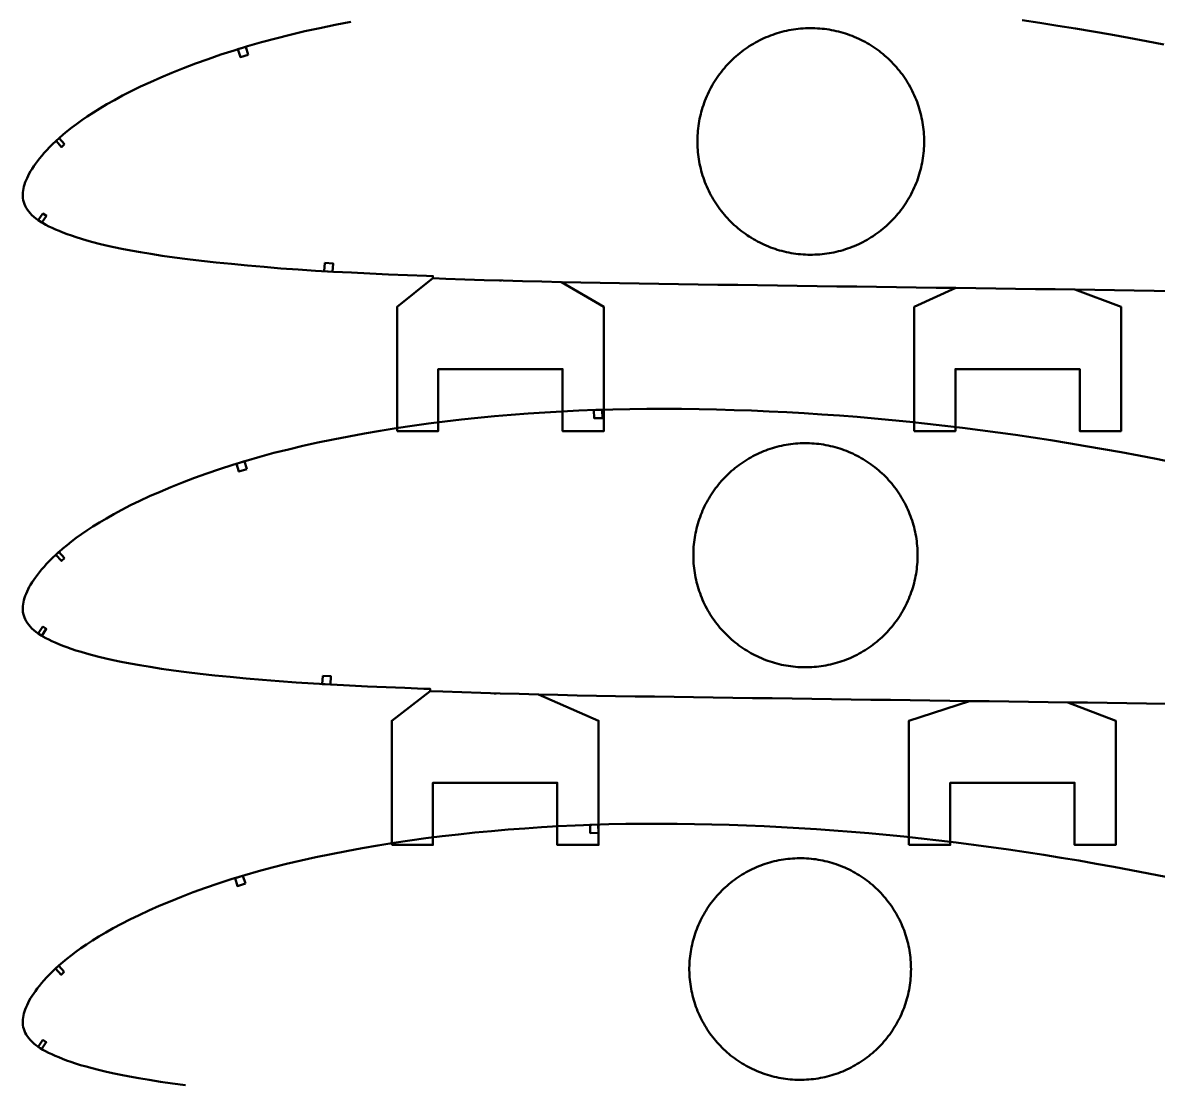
# Model space of a CAD drawing. Header units: metres. Extents: x -32 to 1074, y -15727 to -24.
# Drawn here: x -2 to 547, y -3956 to -3443 of the extents above; entities that cross this region are included whole.
import ezdxf

# ---------------------------------------------------------------- set-up
doc = ezdxf.new("R2010")
doc.units = ezdxf.units.M
doc.layers.add('Layer', color=7, linetype='Continuous', lineweight=50)

msp = doc.modelspace()

# ---------------------------------------------------------------- linework, layer by layer
at = {"layer": 'Layer', "color": 1}
for p, q in [((229.34, -3567.23), (229.34, -3567.73)), ((479.34, -3571.24), (479.34, -3571.74)), ((226.78, -3766.75), (226.78, -3767.25)), ((476.78, -3770.76), (476.78, -3771.26))]:
    msp.add_line(p, q, dxfattribs=at)
at = {"layer": 'Layer'}
for points in [[(550.06, -3453.14), (541.55, -3451.5), (533.01, -3449.91), (524.44, -3448.37), (515.86, -3446.88), (507.27, -3445.44), (498.68, -3444.06), (490.09, -3442.73), (481.5, -3441.46)], [(550.06, -3453.14), (541.55, -3451.5), (533.01, -3449.91), (524.44, -3448.37), (515.86, -3446.88), (507.27, -3445.44), (498.68, -3444.06), (490.09, -3442.73), (481.5, -3441.46)], [(157.04, -3442.18), (149.49, -3443.65), (142.06, -3445.18), (134.79, -3446.78), (127.67, -3448.46), (120.69, -3450.22), (113.85, -3452.07), (107.15, -3454), (100.6, -3456), (94.21, -3458.06), (87.99, -3460.19), (81.97, -3462.38), (76.15, -3464.6), (70.56, -3466.84), (65.23, -3469.08), (60.17, -3471.31), (55.4, -3473.52), (50.92, -3475.71), (46.72, -3477.87), (42.79, -3479.99), (39.13, -3482.07), (35.72, -3484.09), (32.56, -3486.05), (29.64, -3487.95), (26.93, -3489.79), (24.44, -3491.58), (22.12, -3493.32), (19.98, -3495.02), (17.99, -3496.67), (16.15, -3498.26), (14.44, -3499.81), (12.86, -3501.31), (11.39, -3502.77), (10.03, -3504.18), (8.78, -3505.57), (7.61, -3506.92), (6.53, -3508.23), (5.53, -3509.51), (4.61, -3510.76), (3.76, -3511.99), (2.96, -3513.19), (2.24, -3514.33), (1.6, -3515.45), (1.02, -3516.59), (0.49, -3517.7), (0.01, -3518.75), (-0.39, -3519.77), (-0.73, -3520.8), (-1, -3521.83), (-1.23, -3522.82), (-1.4, -3523.79), (-1.52, -3524.76), (-1.58, -3525.66), (-1.58, -3526.57), (-1.51, -3527.48), (-1.35, -3528.41), (-1.11, -3529.34), (-0.79, -3530.27), (-0.39, -3531.19), (0.09, -3532.1), (0.66, -3532.99), (1.32, -3533.87), (2.07, -3534.74), (2.9, -3535.6), (3.8, -3536.43), (4.79, -3537.25), (5.86, -3538.04), (7.02, -3538.82), (8.27, -3539.58), (9.62, -3540.32), (11.06, -3541.06), (12.61, -3541.8), (14.25, -3542.53), (16.01, -3543.28), (17.89, -3544.03), (19.88, -3544.78), (22.02, -3545.54), (24.32, -3546.3), (26.79, -3547.06), (29.46, -3547.83), (32.34, -3548.62), (35.45, -3549.43), (38.81, -3550.25), (42.45, -3551.08), (46.39, -3551.91), (50.68, -3552.74), (55.34, -3553.56), (60.42, -3554.39), (65.9, -3555.23), (71.8, -3556.07), (78.1, -3556.89), (84.81, -3557.69), (91.91, -3558.46), (99.37, -3559.22), (107.13, -3559.96), (115.12, -3560.67), (123.26, -3561.34), (131.54, -3561.94), (139.97, -3562.48), (148.58, -3562.97), (157.36, -3563.43), (166.26, -3563.85), (175.28, -3564.25), (184.41, -3564.61), (193.63, -3564.97), (196.73, -3565.09), (196.69, -3566.14), (202.86, -3566.37), (212.13, -3566.7), (221.39, -3567), (230.69, -3567.27), (240.02, -3567.52), (249.4, -3567.75), (258.8, -3567.98), (268.19, -3568.19), (277.56, -3568.38), (286.96, -3568.54), (296.4, -3568.68), (305.89, -3568.81), (315.39, -3568.95), (324.92, -3569.1), (334.46, -3569.24), (344.02, -3569.37), (353.6, -3569.5), (363.19, -3569.63), (372.79, -3569.76), (382.38, -3569.9), (391.98, -3570.04), (401.56, -3570.18), (411.15, -3570.31), (420.74, -3570.43), (430.34, -3570.56), (439.93, -3570.69), (449.53, -3570.83), (459.12, -3570.97), (468.71, -3571.1), (478.3, -3571.22), (487.89, -3571.34), (497.47, -3571.47), (507.04, -3571.6), (516.6, -3571.74), (526.16, -3571.88), (535.71, -3572.04), (545.26, -3572.2), (554.79, -3572.37)], [(157.04, -3442.18), (149.49, -3443.65), (142.06, -3445.18), (134.79, -3446.78), (127.67, -3448.46), (120.69, -3450.22), (113.85, -3452.07), (107.15, -3454), (100.6, -3456), (94.21, -3458.06), (87.99, -3460.19), (81.97, -3462.38), (76.15, -3464.6), (70.56, -3466.84), (65.23, -3469.08), (60.17, -3471.31), (55.4, -3473.52), (50.92, -3475.71), (46.72, -3477.87), (42.79, -3479.99), (39.13, -3482.07), (35.72, -3484.09), (32.56, -3486.05), (29.64, -3487.95), (26.93, -3489.79), (24.44, -3491.58), (22.12, -3493.32), (19.98, -3495.02), (17.99, -3496.67), (16.15, -3498.26), (14.44, -3499.81), (12.86, -3501.31), (11.39, -3502.77), (10.03, -3504.18), (8.78, -3505.57), (7.61, -3506.92), (6.53, -3508.23), (5.53, -3509.51), (4.61, -3510.76), (3.76, -3511.99), (2.96, -3513.19), (2.24, -3514.33), (1.6, -3515.45), (1.02, -3516.59), (0.49, -3517.7), (0.01, -3518.75), (-0.39, -3519.77), (-0.73, -3520.8), (-1, -3521.83), (-1.23, -3522.82), (-1.4, -3523.79), (-1.52, -3524.76), (-1.58, -3525.66), (-1.58, -3526.57), (-1.51, -3527.48), (-1.35, -3528.41), (-1.11, -3529.34), (-0.79, -3530.27), (-0.39, -3531.19), (0.09, -3532.1), (0.66, -3532.99), (1.32, -3533.87), (2.07, -3534.74), (2.9, -3535.6), (3.8, -3536.43), (4.79, -3537.25), (5.86, -3538.04), (7.02, -3538.82), (8.27, -3539.58), (9.62, -3540.32), (11.06, -3541.06), (12.61, -3541.8), (14.25, -3542.53), (16.01, -3543.28), (17.89, -3544.03), (19.88, -3544.78), (22.02, -3545.54), (24.32, -3546.3), (26.79, -3547.06), (29.46, -3547.83), (32.34, -3548.62), (35.45, -3549.43), (38.81, -3550.25), (42.45, -3551.08), (46.39, -3551.91), (50.68, -3552.74), (55.34, -3553.56), (60.42, -3554.39), (65.9, -3555.23), (71.8, -3556.07), (78.1, -3556.89), (84.81, -3557.69), (91.91, -3558.46), (99.37, -3559.22), (107.13, -3559.96), (115.12, -3560.67), (123.26, -3561.34), (131.54, -3561.94), (139.97, -3562.48), (148.58, -3562.97), (157.36, -3563.43), (166.26, -3563.85), (175.28, -3564.25), (184.41, -3564.61), (193.63, -3564.97), (196.73, -3565.09), (196.69, -3566.14), (202.86, -3566.37), (212.13, -3566.7), (221.39, -3567), (230.69, -3567.27), (240.02, -3567.52), (249.4, -3567.75), (258.8, -3567.98), (268.19, -3568.19), (277.56, -3568.38), (286.96, -3568.54), (296.4, -3568.68), (305.89, -3568.81), (315.39, -3568.95), (324.92, -3569.1), (334.46, -3569.24), (344.02, -3569.37), (353.6, -3569.5), (363.19, -3569.63), (372.79, -3569.76), (382.38, -3569.9), (391.98, -3570.04), (401.56, -3570.18), (411.15, -3570.31), (420.74, -3570.43), (430.34, -3570.56), (439.93, -3570.69), (449.53, -3570.83), (459.12, -3570.97), (468.71, -3571.1), (478.3, -3571.22), (487.89, -3571.34), (497.47, -3571.47), (507.04, -3571.6), (516.6, -3571.74), (526.16, -3571.88), (535.71, -3572.04), (545.26, -3572.2), (554.79, -3572.37)], [(107.44, -3458.09), (103.61, -3459.26), (102.45, -3455.43), (106.27, -3454.26), (107.44, -3458.09)], [(18.69, -3501.36), (17.2, -3502.7), (14.52, -3499.74), (16, -3498.4), (18.69, -3501.36)], [(8.18, -3534.78), (9.84, -3535.9), (7.62, -3539.22), (5.96, -3538.11), (8.18, -3534.78)], [(144.43, -3558.73), (148.42, -3558.95), (148.2, -3562.95), (144.2, -3562.72), (144.43, -3558.73)], [(554.77, -3655.15), (546.34, -3653.46), (537.88, -3651.83), (529.4, -3650.26), (520.89, -3648.73), (512.37, -3647.25), (503.84, -3645.82), (495.3, -3644.45), (486.77, -3643.13), (478.24, -3641.86), (469.72, -3640.66), (461.21, -3639.51), (452.69, -3638.43), (444.19, -3637.4), (435.68, -3636.43), (427.18, -3635.52), (418.69, -3634.68), (410.19, -3633.89), (401.7, -3633.17), (393.2, -3632.51), (384.7, -3631.91), (376.19, -3631.37), (367.69, -3630.89), (359.19, -3630.47), (350.71, -3630.12), (342.23, -3629.82), (333.77, -3629.59), (325.32, -3629.42), (316.9, -3629.31), (308.51, -3629.26), (300.17, -3629.28), (291.88, -3629.37), (283.65, -3629.53), (275.44, -3629.78), (267.23, -3630.11), (259.04, -3630.51), (250.87, -3630.99), (242.72, -3631.54), (234.59, -3632.16), (226.5, -3632.85), (218.44, -3633.62), (210.44, -3634.47), (202.48, -3635.39), (194.57, -3636.39), (186.73, -3637.46), (178.95, -3638.62), (171.24, -3639.86), (163.58, -3641.18), (155.98, -3642.58), (148.48, -3644.04), (141.11, -3645.56), (133.89, -3647.15), (126.81, -3648.82), (119.88, -3650.57), (113.09, -3652.4), (106.43, -3654.32), (99.92, -3656.3), (93.57, -3658.36), (87.4, -3660.47), (81.42, -3662.64), (75.64, -3664.85), (70.09, -3667.07), (64.79, -3669.3), (59.76, -3671.51), (55.03, -3673.71), (50.58, -3675.88), (46.4, -3678.03), (42.51, -3680.14), (38.87, -3682.2), (35.49, -3684.21), (32.35, -3686.15), (29.44, -3688.04), (26.76, -3689.87), (24.28, -3691.64), (21.98, -3693.38), (19.85, -3695.06), (17.88, -3696.7), (16.05, -3698.28), (14.35, -3699.82), (12.78, -3701.31), (11.32, -3702.75), (9.97, -3704.16), (8.72, -3705.54), (7.57, -3706.88), (6.49, -3708.18), (5.5, -3709.45), (4.59, -3710.69), (3.74, -3711.91), (2.95, -3713.1), (2.24, -3714.24), (1.6, -3715.35), (1.02, -3716.48), (0.49, -3717.59), (0.02, -3718.63), (-0.38, -3719.64), (-0.71, -3720.67), (-0.99, -3721.68), (-1.21, -3722.67), (-1.38, -3723.63), (-1.5, -3724.59), (-1.56, -3725.48), (-1.56, -3726.38), (-1.49, -3727.29), (-1.33, -3728.21), (-1.1, -3729.14), (-0.78, -3730.06), (-0.38, -3730.97), (0.09, -3731.87), (0.66, -3732.76), (1.32, -3733.64), (2.06, -3734.5), (2.88, -3735.35), (3.79, -3736.18), (4.76, -3736.99), (5.83, -3737.78), (6.98, -3738.55), (8.22, -3739.3), (9.56, -3740.04), (10.99, -3740.77), (12.53, -3741.51), (14.16, -3742.24), (15.91, -3742.98), (17.77, -3743.72), (19.75, -3744.47), (21.87, -3745.22), (24.15, -3745.98), (26.61, -3746.73), (29.26, -3747.5), (32.12, -3748.28), (35.21, -3749.08), (38.55, -3749.9), (42.16, -3750.73), (46.08, -3751.55), (50.34, -3752.37), (54.97, -3753.19), (60.01, -3754.01), (65.46, -3754.84), (71.31, -3755.68), (77.57, -3756.5), (84.23, -3757.29), (91.29, -3758.06), (98.7, -3758.81), (106.41, -3759.54), (114.34, -3760.25), (122.43, -3760.91), (130.65, -3761.51), (139.02, -3762.05), (147.58, -3762.53), (156.3, -3762.99), (165.14, -3763.41), (174.09, -3763.8), (183.16, -3764.17), (192.32, -3764.52), (195.39, -3764.64), (195.36, -3765.69), (201.48, -3765.92), (210.69, -3766.25), (219.9, -3766.55), (229.13, -3766.82), (238.4, -3767.06), (247.72, -3767.29), (257.05, -3767.51), (266.37, -3767.72), (275.69, -3767.91), (285.02, -3768.07), (294.4, -3768.21), (303.82, -3768.34), (313.26, -3768.48), (322.72, -3768.63), (332.2, -3768.77), (341.69, -3768.9), (351.21, -3769.02), (360.74, -3769.15), (370.27, -3769.29), (379.8, -3769.42), (389.33, -3769.57), (398.85, -3769.7), (408.37, -3769.83), (417.9, -3769.95), (427.43, -3770.08), (436.95, -3770.21), (446.49, -3770.35), (456.02, -3770.48), (465.54, -3770.61), (475.07, -3770.74), (484.59, -3770.86), (494.11, -3770.98), (503.61, -3771.11), (513.11, -3771.25), (522.6, -3771.39), (532.09, -3771.55), (541.57, -3771.71), (551.04, -3771.88)], [(554.77, -3655.15), (546.34, -3653.46), (537.88, -3651.83), (529.4, -3650.26), (520.89, -3648.73), (512.37, -3647.25), (503.84, -3645.82), (495.3, -3644.45), (486.77, -3643.13), (478.24, -3641.86), (469.72, -3640.66), (461.21, -3639.51), (452.69, -3638.43), (444.19, -3637.4), (435.68, -3636.43), (427.18, -3635.52), (418.69, -3634.68), (410.19, -3633.89), (401.7, -3633.17), (393.2, -3632.51), (384.7, -3631.91), (376.19, -3631.37), (367.69, -3630.89), (359.19, -3630.47), (350.71, -3630.12), (342.23, -3629.82), (333.77, -3629.59), (325.32, -3629.42), (316.9, -3629.31), (308.51, -3629.26), (300.17, -3629.28), (291.88, -3629.37), (283.65, -3629.53), (275.44, -3629.78), (267.23, -3630.11), (259.04, -3630.51), (250.87, -3630.99), (242.72, -3631.54), (234.59, -3632.16), (226.5, -3632.85), (218.44, -3633.62), (210.44, -3634.47), (202.48, -3635.39), (194.57, -3636.39), (186.73, -3637.46), (178.95, -3638.62), (171.24, -3639.86), (163.58, -3641.18), (155.98, -3642.58), (148.48, -3644.04), (141.11, -3645.56), (133.89, -3647.15), (126.81, -3648.82), (119.88, -3650.57), (113.09, -3652.4), (106.43, -3654.32), (99.92, -3656.3), (93.57, -3658.36), (87.4, -3660.47), (81.42, -3662.64), (75.64, -3664.85), (70.09, -3667.07), (64.79, -3669.3), (59.76, -3671.51), (55.03, -3673.71), (50.58, -3675.88), (46.4, -3678.03), (42.51, -3680.14), (38.87, -3682.2), (35.49, -3684.21), (32.35, -3686.15), (29.44, -3688.04), (26.76, -3689.87), (24.28, -3691.64), (21.98, -3693.38), (19.85, -3695.06), (17.88, -3696.7), (16.05, -3698.28), (14.35, -3699.82), (12.78, -3701.31), (11.32, -3702.75), (9.97, -3704.16), (8.72, -3705.54), (7.57, -3706.88), (6.49, -3708.18), (5.5, -3709.45), (4.59, -3710.69), (3.74, -3711.91), (2.95, -3713.1), (2.24, -3714.24), (1.6, -3715.35), (1.02, -3716.48), (0.49, -3717.59), (0.02, -3718.63), (-0.38, -3719.64), (-0.71, -3720.67), (-0.99, -3721.68), (-1.21, -3722.67), (-1.38, -3723.63), (-1.5, -3724.59), (-1.56, -3725.48), (-1.56, -3726.38), (-1.49, -3727.29), (-1.33, -3728.21), (-1.1, -3729.14), (-0.78, -3730.06), (-0.38, -3730.97), (0.09, -3731.87), (0.66, -3732.76), (1.32, -3733.64), (2.06, -3734.5), (2.88, -3735.35), (3.79, -3736.18), (4.76, -3736.99), (5.83, -3737.78), (6.98, -3738.55), (8.22, -3739.3), (9.56, -3740.04), (10.99, -3740.77), (12.53, -3741.51), (14.16, -3742.24), (15.91, -3742.98), (17.77, -3743.72), (19.75, -3744.47), (21.87, -3745.22), (24.15, -3745.98), (26.61, -3746.73), (29.26, -3747.5), (32.12, -3748.28), (35.21, -3749.08), (38.55, -3749.9), (42.16, -3750.73), (46.08, -3751.55), (50.34, -3752.37), (54.97, -3753.19), (60.01, -3754.01), (65.46, -3754.84), (71.31, -3755.68), (77.57, -3756.5), (84.23, -3757.29), (91.29, -3758.06), (98.7, -3758.81), (106.41, -3759.54), (114.34, -3760.25), (122.43, -3760.91), (130.65, -3761.51), (139.02, -3762.05), (147.58, -3762.53), (156.3, -3762.99), (165.14, -3763.41), (174.09, -3763.8), (183.16, -3764.17), (192.32, -3764.52), (195.39, -3764.64), (195.36, -3765.69), (201.48, -3765.92), (210.69, -3766.25), (219.9, -3766.55), (229.13, -3766.82), (238.4, -3767.06), (247.72, -3767.29), (257.05, -3767.51), (266.37, -3767.72), (275.69, -3767.91), (285.02, -3768.07), (294.4, -3768.21), (303.82, -3768.34), (313.26, -3768.48), (322.72, -3768.63), (332.2, -3768.77), (341.69, -3768.9), (351.21, -3769.02), (360.74, -3769.15), (370.27, -3769.29), (379.8, -3769.42), (389.33, -3769.57), (398.85, -3769.7), (408.37, -3769.83), (417.9, -3769.95), (427.43, -3770.08), (436.95, -3770.21), (446.49, -3770.35), (456.02, -3770.48), (465.54, -3770.61), (475.07, -3770.74), (484.59, -3770.86), (494.11, -3770.98), (503.61, -3771.11), (513.11, -3771.25), (522.6, -3771.39), (532.09, -3771.55), (541.57, -3771.71), (551.04, -3771.88)], [(278.65, -3633.69), (274.66, -3633.81), (274.53, -3629.81), (278.53, -3629.69), (278.65, -3633.69)], [(106.74, -3658.41), (102.91, -3659.57), (101.74, -3655.75), (105.57, -3654.58), (106.74, -3658.41)], [(18.59, -3701.37), (17.11, -3702.72), (14.42, -3699.75), (15.91, -3698.41), (18.59, -3701.37)], [(8.14, -3734.51), (9.8, -3735.63), (7.58, -3738.95), (5.92, -3737.84), (8.14, -3734.51)], [(143.44, -3758.29), (147.43, -3758.52), (147.21, -3762.51), (143.21, -3762.29), (143.44, -3758.29)], [(550.99, -3855.47), (542.62, -3853.79), (534.22, -3852.17), (525.79, -3850.61), (517.34, -3849.09), (508.88, -3847.62), (500.4, -3846.2), (491.93, -3844.84), (483.45, -3843.53), (474.98, -3842.27), (466.52, -3841.07), (458.06, -3839.93), (449.61, -3838.86), (441.16, -3837.83), (432.72, -3836.87), (424.27, -3835.97), (415.83, -3835.13), (407.4, -3834.35), (398.96, -3833.64), (390.52, -3832.98), (382.08, -3832.39), (373.63, -3831.85), (365.19, -3831.37), (356.75, -3830.96), (348.32, -3830.6), (339.9, -3830.31), (331.5, -3830.08), (323.11, -3829.91), (314.74, -3829.8), (306.41, -3829.76), (298.12, -3829.77), (289.9, -3829.86), (281.72, -3830.02), (273.56, -3830.27), (265.41, -3830.6), (257.28, -3831), (249.16, -3831.47), (241.06, -3832.01), (232.99, -3832.63), (224.96, -3833.32), (216.96, -3834.09), (209, -3834.93), (201.1, -3835.84), (193.25, -3836.83), (185.46, -3837.9), (177.73, -3839.05), (170.08, -3840.27), (162.47, -3841.59), (154.92, -3842.98), (147.47, -3844.43), (140.15, -3845.94), (132.98, -3847.52), (125.95, -3849.18), (119.07, -3850.92), (112.32, -3852.74), (105.71, -3854.64), (99.24, -3856.61), (92.94, -3858.65), (86.81, -3860.75), (80.87, -3862.9), (75.13, -3865.1), (69.62, -3867.31), (64.35, -3869.52), (59.36, -3871.72), (54.66, -3873.9), (50.24, -3876.06), (46.09, -3878.19), (42.22, -3880.28), (38.61, -3882.33), (35.25, -3884.32), (32.14, -3886.25), (29.25, -3888.13), (26.58, -3889.94), (24.12, -3891.71), (21.84, -3893.43), (19.72, -3895.1), (17.76, -3896.73), (15.95, -3898.3), (14.26, -3899.82), (12.7, -3901.3), (11.25, -3902.74), (9.91, -3904.14), (8.67, -3905.51), (7.52, -3906.84), (6.46, -3908.13), (5.47, -3909.39), (4.57, -3910.62), (3.72, -3911.84), (2.94, -3913.02), (2.23, -3914.14), (1.6, -3915.25), (1.03, -3916.37), (0.5, -3917.47), (0.03, -3918.5), (-0.37, -3919.51), (-0.7, -3920.53), (-0.97, -3921.54), (-1.19, -3922.52), (-1.36, -3923.47), (-1.48, -3924.42), (-1.54, -3925.31), (-1.54, -3926.2), (-1.47, -3927.1), (-1.31, -3928.02), (-1.08, -3928.93), (-0.76, -3929.85), (-0.37, -3930.76), (0.1, -3931.65), (0.66, -3932.53), (1.32, -3933.4), (2.05, -3934.26), (2.87, -3935.1), (3.77, -3935.92), (4.74, -3936.73), (5.79, -3937.51), (6.93, -3938.28), (8.17, -3939.03), (9.49, -3939.76), (10.92, -3940.49), (12.44, -3941.21), (14.07, -3941.94), (15.8, -3942.67), (17.65, -3943.41), (19.62, -3944.16), (21.73, -3944.91), (23.99, -3945.65), (26.43, -3946.41), (29.07, -3947.17), (31.91, -3947.94), (34.98, -3948.74), (38.29, -3949.55), (41.88, -3950.37), (45.77, -3951.19), (50, -3952), (54.6, -3952.82), (59.6, -3953.63), (65.02, -3954.46), (70.83, -3955.29), (77.05, -3956.1)], [(550.99, -3855.47), (542.62, -3853.79), (534.22, -3852.17), (525.79, -3850.61), (517.34, -3849.09), (508.88, -3847.62), (500.4, -3846.2), (491.93, -3844.84), (483.45, -3843.53), (474.98, -3842.27), (466.52, -3841.07), (458.06, -3839.93), (449.61, -3838.86), (441.16, -3837.83), (432.72, -3836.87), (424.27, -3835.97), (415.83, -3835.13), (407.4, -3834.35), (398.96, -3833.64), (390.52, -3832.98), (382.08, -3832.39), (373.63, -3831.85), (365.19, -3831.37), (356.75, -3830.96), (348.32, -3830.6), (339.9, -3830.31), (331.5, -3830.08), (323.11, -3829.91), (314.74, -3829.8), (306.41, -3829.76), (298.12, -3829.77), (289.9, -3829.86), (281.72, -3830.02), (273.56, -3830.27), (265.41, -3830.6), (257.28, -3831), (249.16, -3831.47), (241.06, -3832.01), (232.99, -3832.63), (224.96, -3833.32), (216.96, -3834.09), (209, -3834.93), (201.1, -3835.84), (193.25, -3836.83), (185.46, -3837.9), (177.73, -3839.05), (170.08, -3840.27), (162.47, -3841.59), (154.92, -3842.98), (147.47, -3844.43), (140.15, -3845.94), (132.98, -3847.52), (125.95, -3849.18), (119.07, -3850.92), (112.32, -3852.74), (105.71, -3854.64), (99.24, -3856.61), (92.94, -3858.65), (86.81, -3860.75), (80.87, -3862.9), (75.13, -3865.1), (69.62, -3867.31), (64.35, -3869.52), (59.36, -3871.72), (54.66, -3873.9), (50.24, -3876.06), (46.09, -3878.19), (42.22, -3880.28), (38.61, -3882.33), (35.25, -3884.32), (32.14, -3886.25), (29.25, -3888.13), (26.58, -3889.94), (24.12, -3891.71), (21.84, -3893.43), (19.72, -3895.1), (17.76, -3896.73), (15.95, -3898.3), (14.26, -3899.82), (12.7, -3901.3), (11.25, -3902.74), (9.91, -3904.14), (8.67, -3905.51), (7.52, -3906.84), (6.46, -3908.13), (5.47, -3909.39), (4.57, -3910.62), (3.72, -3911.84), (2.94, -3913.02), (2.23, -3914.14), (1.6, -3915.25), (1.03, -3916.37), (0.5, -3917.47), (0.03, -3918.5), (-0.37, -3919.51), (-0.7, -3920.53), (-0.97, -3921.54), (-1.19, -3922.52), (-1.36, -3923.47), (-1.48, -3924.42), (-1.54, -3925.31), (-1.54, -3926.2), (-1.47, -3927.1), (-1.31, -3928.02), (-1.08, -3928.93), (-0.76, -3929.85), (-0.37, -3930.76), (0.1, -3931.65), (0.66, -3932.53), (1.32, -3933.4), (2.05, -3934.26), (2.87, -3935.1), (3.77, -3935.92), (4.74, -3936.73), (5.79, -3937.51), (6.93, -3938.28), (8.17, -3939.03), (9.49, -3939.76), (10.92, -3940.49), (12.44, -3941.21), (14.07, -3941.94), (15.8, -3942.67), (17.65, -3943.41), (19.62, -3944.16), (21.73, -3944.91), (23.99, -3945.65), (26.43, -3946.41), (29.07, -3947.17), (31.91, -3947.94), (34.98, -3948.74), (38.29, -3949.55), (41.88, -3950.37), (45.77, -3951.19), (50, -3952), (54.6, -3952.82), (59.6, -3953.63), (65.02, -3954.46), (70.83, -3955.29), (77.05, -3956.1)], [(276.77, -3834.18), (272.77, -3834.3), (272.65, -3830.3), (276.65, -3830.18), (276.77, -3834.18)], [(106.03, -3858.72), (102.21, -3859.89), (101.04, -3856.06), (104.87, -3854.9), (106.03, -3858.72)], [(18.49, -3901.39), (17.01, -3902.73), (14.33, -3899.77), (15.81, -3898.42), (18.49, -3901.39)], [(8.1, -3934.24), (9.76, -3935.36), (7.54, -3938.68), (5.88, -3937.57), (8.1, -3934.24)]]:
    msp.add_lwpolyline(points, dxfattribs=at)
for points in [[(434.15, -3500), (434.14, -3498.85), (434.1, -3497.7), (434.04, -3496.55), (433.96, -3495.4), (433.85, -3494.26), (433.72, -3493.11), (433.56, -3491.97), (433.38, -3490.84), (433.17, -3489.71), (432.94, -3488.58), (432.69, -3487.46), (432.42, -3486.34), (432.12, -3485.23), (431.8, -3484.12), (431.45, -3483.03), (431.08, -3481.93), (430.69, -3480.85), (430.28, -3479.78), (429.84, -3478.71), (429.38, -3477.66), (428.9, -3476.61), (428.4, -3475.58), (427.87, -3474.55), (427.33, -3473.54), (426.76, -3472.54), (426.17, -3471.55), (425.56, -3470.57), (424.93, -3469.61), (424.28, -3468.66), (423.62, -3467.72), (422.93, -3466.8), (422.22, -3465.89), (421.49, -3465), (420.75, -3464.12), (419.98, -3463.26), (419.2, -3462.42), (418.4, -3461.59), (417.59, -3460.78), (416.75, -3459.98), (415.9, -3459.21), (415.04, -3458.45), (414.15, -3457.71), (413.26, -3456.99), (412.34, -3456.28), (411.42, -3455.6), (410.48, -3454.94), (409.52, -3454.29), (408.55, -3453.67), (407.57, -3453.07), (406.58, -3452.49), (405.57, -3451.92), (404.56, -3451.38), (403.53, -3450.87), (402.49, -3450.37), (401.44, -3449.89), (400.38, -3449.44), (399.31, -3449.01), (398.24, -3448.6), (397.15, -3448.22), (396.06, -3447.85), (394.96, -3447.51), (393.85, -3447.2), (392.74, -3446.91), (391.62, -3446.64), (390.49, -3446.39), (389.36, -3446.17), (388.23, -3445.97), (387.09, -3445.79), (385.95, -3445.64), (384.8, -3445.52), (383.66, -3445.41), (382.51, -3445.34), (381.36, -3445.28), (380.21, -3445.25), (379.05, -3445.25), (377.9, -3445.26), (376.75, -3445.31), (375.6, -3445.37), (374.45, -3445.46), (373.31, -3445.58), (372.16, -3445.72), (371.02, -3445.88), (369.89, -3446.07), (368.76, -3446.28), (367.63, -3446.51), (366.51, -3446.77), (365.39, -3447.05), (364.28, -3447.35), (363.17, -3447.68), (362.08, -3448.03), (360.99, -3448.41), (359.91, -3448.8), (358.83, -3449.22), (357.77, -3449.66), (356.72, -3450.13), (355.67, -3450.61), (354.64, -3451.12), (353.62, -3451.65), (352.61, -3452.2), (351.61, -3452.77), (350.62, -3453.37), (349.64, -3453.98), (348.68, -3454.61), (347.74, -3455.27), (346.8, -3455.94), (345.88, -3456.63), (344.98, -3457.34), (344.09, -3458.08), (343.21, -3458.83), (342.36, -3459.59), (341.51, -3460.38), (340.69, -3461.18), (339.88, -3462), (339.09, -3462.84), (338.32, -3463.69), (337.56, -3464.56), (336.83, -3465.44), (336.11, -3466.34), (335.41, -3467.26), (334.73, -3468.19), (334.07, -3469.13), (333.43, -3470.09), (332.81, -3471.06), (332.22, -3472.04), (331.64, -3473.04), (331.08, -3474.05), (330.55, -3475.06), (330.03, -3476.09), (329.54, -3477.14), (329.07, -3478.19), (328.62, -3479.25), (328.2, -3480.31), (327.8, -3481.39), (327.42, -3482.48), (327.06, -3483.57), (326.72, -3484.67), (326.41, -3485.78), (326.13, -3486.9), (325.86, -3488.02), (325.62, -3489.14), (325.41, -3490.27), (325.21, -3491.41), (325.04, -3492.54), (324.9, -3493.69), (324.78, -3494.83), (324.68, -3495.98), (324.61, -3497.12), (324.56, -3498.27), (324.54, -3499.42), (324.54, -3500.58), (324.56, -3501.73), (324.61, -3502.88), (324.68, -3504.02), (324.78, -3505.17), (324.9, -3506.31), (325.04, -3507.46), (325.21, -3508.59), (325.41, -3509.73), (325.62, -3510.86), (325.86, -3511.98), (326.13, -3513.1), (326.41, -3514.22), (326.72, -3515.33), (327.06, -3516.43), (327.42, -3517.52), (327.8, -3518.61), (328.2, -3519.69), (328.62, -3520.75), (329.07, -3521.81), (329.54, -3522.86), (330.03, -3523.91), (330.55, -3524.94), (331.08, -3525.95), (331.64, -3526.96), (332.22, -3527.96), (332.81, -3528.94), (333.43, -3529.91), (334.07, -3530.87), (334.73, -3531.81), (335.41, -3532.74), (336.11, -3533.66), (336.83, -3534.56), (337.56, -3535.44), (338.32, -3536.31), (339.09, -3537.16), (339.88, -3538), (340.69, -3538.82), (341.51, -3539.62), (342.36, -3540.41), (343.21, -3541.17), (344.09, -3541.92), (344.98, -3542.66), (345.88, -3543.37), (346.8, -3544.06), (347.74, -3544.73), (348.68, -3545.39), (349.64, -3546.02), (350.62, -3546.63), (351.61, -3547.23), (352.61, -3547.8), (353.62, -3548.35), (354.64, -3548.88), (355.67, -3549.39), (356.72, -3549.87), (357.77, -3550.34), (358.83, -3550.78), (359.91, -3551.2), (360.99, -3551.59), (362.08, -3551.97), (363.17, -3552.32), (364.28, -3552.65), (365.39, -3552.95), (366.51, -3553.23), (367.63, -3553.49), (368.76, -3553.72), (369.89, -3553.93), (371.02, -3554.12), (372.16, -3554.28), (373.31, -3554.42), (374.45, -3554.54), (375.6, -3554.63), (376.75, -3554.69), (377.9, -3554.74), (379.05, -3554.75), (380.21, -3554.75), (381.36, -3554.72), (382.51, -3554.66), (383.66, -3554.59), (384.8, -3554.48), (385.95, -3554.36), (387.09, -3554.21), (388.23, -3554.03), (389.36, -3553.83), (390.49, -3553.61), (391.62, -3553.36), (392.74, -3553.09), (393.85, -3552.8), (394.96, -3552.49), (396.06, -3552.15), (397.15, -3551.78), (398.24, -3551.4), (399.31, -3550.99), (400.38, -3550.56), (401.44, -3550.11), (402.49, -3549.63), (403.53, -3549.13), (404.56, -3548.62), (405.57, -3548.08), (406.58, -3547.51), (407.57, -3546.93), (408.55, -3546.33), (409.52, -3545.71), (410.48, -3545.06), (411.42, -3544.4), (412.34, -3543.72), (413.26, -3543.01), (414.15, -3542.29), (415.04, -3541.55), (415.9, -3540.79), (416.75, -3540.02), (417.59, -3539.22), (418.4, -3538.41), (419.2, -3537.58), (419.98, -3536.74), (420.75, -3535.88), (421.49, -3535), (422.22, -3534.11), (422.93, -3533.2), (423.62, -3532.28), (424.28, -3531.34), (424.93, -3530.39), (425.56, -3529.43), (426.17, -3528.45), (426.76, -3527.46), (427.33, -3526.46), (427.87, -3525.45), (428.4, -3524.42), (428.9, -3523.39), (429.38, -3522.34), (429.84, -3521.29), (430.28, -3520.22), (430.69, -3519.15), (431.08, -3518.07), (431.45, -3516.97), (431.8, -3515.88), (432.12, -3514.77), (432.42, -3513.66), (432.69, -3512.54), (432.94, -3511.42), (433.17, -3510.29), (433.38, -3509.16), (433.56, -3508.03), (433.72, -3506.89), (433.85, -3505.74), (433.96, -3504.6), (434.04, -3503.45), (434.1, -3502.3), (434.14, -3501.15), (434.15, -3500)], [(430.97, -3700), (430.96, -3698.86), (430.92, -3697.72), (430.86, -3696.59), (430.78, -3695.45), (430.67, -3694.32), (430.54, -3693.19), (430.39, -3692.06), (430.21, -3690.94), (430.01, -3689.82), (429.78, -3688.7), (429.53, -3687.59), (429.26, -3686.49), (428.96, -3685.39), (428.64, -3684.3), (428.3, -3683.21), (427.94, -3682.13), (427.55, -3681.06), (427.14, -3680), (426.71, -3678.95), (426.26, -3677.9), (425.78, -3676.87), (425.28, -3675.85), (424.76, -3674.83), (424.22, -3673.83), (423.66, -3672.84), (423.08, -3671.86), (422.48, -3670.9), (421.86, -3669.94), (421.22, -3669), (420.55, -3668.08), (419.87, -3667.16), (419.17, -3666.27), (418.46, -3665.38), (417.72, -3664.52), (416.96, -3663.66), (416.19, -3662.83), (415.4, -3662.01), (414.59, -3661.21), (413.77, -3660.42), (412.93, -3659.65), (412.07, -3658.9), (411.2, -3658.17), (410.31, -3657.46), (409.41, -3656.76), (408.49, -3656.09), (407.56, -3655.43), (406.62, -3654.79), (405.66, -3654.18), (404.69, -3653.58), (403.71, -3653.01), (402.72, -3652.45), (401.71, -3651.92), (400.69, -3651.4), (399.67, -3650.91), (398.63, -3650.44), (397.58, -3649.99), (396.53, -3649.57), (395.46, -3649.17), (394.39, -3648.78), (393.31, -3648.43), (392.22, -3648.09), (391.12, -3647.78), (390.02, -3647.49), (388.92, -3647.22), (387.8, -3646.98), (386.69, -3646.76), (385.56, -3646.56), (384.44, -3646.39), (383.31, -3646.24), (382.18, -3646.11), (381.04, -3646.01), (379.91, -3645.94), (378.77, -3645.88), (377.63, -3645.85), (376.49, -3645.85), (375.35, -3645.86), (374.21, -3645.91), (373.08, -3645.97), (371.94, -3646.06), (370.81, -3646.17), (369.68, -3646.31), (368.55, -3646.47), (367.43, -3646.66), (366.31, -3646.86), (365.19, -3647.1), (364.08, -3647.35), (362.98, -3647.63), (361.88, -3647.93), (360.79, -3648.25), (359.7, -3648.6), (358.63, -3648.97), (357.56, -3649.36), (356.5, -3649.78), (355.45, -3650.22), (354.4, -3650.67), (353.37, -3651.16), (352.35, -3651.66), (351.34, -3652.18), (350.34, -3652.73), (349.35, -3653.29), (348.37, -3653.88), (347.41, -3654.48), (346.46, -3655.11), (345.52, -3655.76), (344.6, -3656.42), (343.69, -3657.11), (342.8, -3657.81), (341.92, -3658.54), (341.05, -3659.28), (340.2, -3660.04), (339.37, -3660.81), (338.55, -3661.61), (337.76, -3662.42), (336.97, -3663.24), (336.21, -3664.09), (335.46, -3664.95), (334.74, -3665.82), (334.03, -3666.71), (333.34, -3667.62), (332.66, -3668.54), (332.01, -3669.47), (331.38, -3670.42), (330.77, -3671.38), (330.18, -3672.35), (329.61, -3673.33), (329.06, -3674.33), (328.53, -3675.34), (328.02, -3676.36), (327.53, -3677.39), (327.07, -3678.42), (326.62, -3679.47), (326.2, -3680.53), (325.81, -3681.6), (325.43, -3682.67), (325.08, -3683.75), (324.75, -3684.84), (324.44, -3685.94), (324.16, -3687.04), (323.89, -3688.15), (323.66, -3689.26), (323.44, -3690.38), (323.25, -3691.5), (323.09, -3692.63), (322.94, -3693.75), (322.82, -3694.89), (322.73, -3696.02), (322.66, -3697.16), (322.61, -3698.29), (322.58, -3699.43), (322.58, -3700.57), (322.61, -3701.71), (322.66, -3702.84), (322.73, -3703.98), (322.82, -3705.11), (322.94, -3706.25), (323.09, -3707.37), (323.25, -3708.5), (323.44, -3709.62), (323.66, -3710.74), (323.89, -3711.85), (324.16, -3712.96), (324.44, -3714.06), (324.75, -3715.16), (325.08, -3716.25), (325.43, -3717.33), (325.81, -3718.4), (326.2, -3719.47), (326.62, -3720.53), (327.07, -3721.58), (327.53, -3722.61), (328.02, -3723.64), (328.53, -3724.66), (329.06, -3725.67), (329.61, -3726.67), (330.18, -3727.65), (330.77, -3728.62), (331.38, -3729.58), (332.01, -3730.53), (332.66, -3731.46), (333.34, -3732.38), (334.03, -3733.29), (334.74, -3734.18), (335.46, -3735.05), (336.21, -3735.91), (336.97, -3736.76), (337.76, -3737.58), (338.55, -3738.39), (339.37, -3739.19), (340.2, -3739.96), (341.05, -3740.72), (341.92, -3741.46), (342.8, -3742.19), (343.69, -3742.89), (344.6, -3743.58), (345.52, -3744.24), (346.46, -3744.89), (347.41, -3745.52), (348.37, -3746.12), (349.35, -3746.71), (350.34, -3747.27), (351.34, -3747.82), (352.35, -3748.34), (353.37, -3748.84), (354.4, -3749.33), (355.45, -3749.78), (356.5, -3750.22), (357.56, -3750.64), (358.63, -3751.03), (359.7, -3751.4), (360.79, -3751.75), (361.88, -3752.07), (362.98, -3752.37), (364.08, -3752.65), (365.19, -3752.9), (366.31, -3753.14), (367.43, -3753.34), (368.55, -3753.53), (369.68, -3753.69), (370.81, -3753.83), (371.94, -3753.94), (373.08, -3754.03), (374.21, -3754.09), (375.35, -3754.14), (376.49, -3754.15), (377.63, -3754.15), (378.77, -3754.12), (379.91, -3754.06), (381.04, -3753.99), (382.18, -3753.89), (383.31, -3753.76), (384.44, -3753.61), (385.56, -3753.44), (386.69, -3753.24), (387.8, -3753.02), (388.92, -3752.78), (390.02, -3752.51), (391.12, -3752.22), (392.22, -3751.91), (393.31, -3751.57), (394.39, -3751.22), (395.46, -3750.83), (396.53, -3750.43), (397.58, -3750.01), (398.63, -3749.56), (399.67, -3749.09), (400.69, -3748.6), (401.71, -3748.08), (402.72, -3747.55), (403.71, -3746.99), (404.69, -3746.42), (405.66, -3745.82), (406.62, -3745.21), (407.56, -3744.57), (408.49, -3743.91), (409.41, -3743.24), (410.31, -3742.54), (411.2, -3741.83), (412.07, -3741.1), (412.93, -3740.35), (413.77, -3739.58), (414.59, -3738.79), (415.4, -3737.99), (416.19, -3737.17), (416.96, -3736.34), (417.72, -3735.48), (418.46, -3734.62), (419.17, -3733.73), (419.87, -3732.84), (420.55, -3731.92), (421.22, -3731), (421.86, -3730.06), (422.48, -3729.1), (423.08, -3728.14), (423.66, -3727.16), (424.22, -3726.17), (424.76, -3725.17), (425.28, -3724.15), (425.78, -3723.13), (426.26, -3722.1), (426.71, -3721.05), (427.14, -3720), (427.55, -3718.94), (427.94, -3717.87), (428.3, -3716.79), (428.64, -3715.7), (428.96, -3714.61), (429.26, -3713.51), (429.53, -3712.41), (429.78, -3711.3), (430.01, -3710.18), (430.21, -3709.06), (430.39, -3707.94), (430.54, -3706.81), (430.67, -3705.68), (430.78, -3704.55), (430.86, -3703.41), (430.92, -3702.28), (430.96, -3701.14), (430.97, -3700)], [(427.79, -3900), (427.78, -3898.87), (427.75, -3897.75), (427.69, -3896.63), (427.6, -3895.5), (427.5, -3894.38), (427.37, -3893.27), (427.22, -3892.15), (427.04, -3891.04), (426.84, -3889.93), (426.62, -3888.83), (426.37, -3887.73), (426.1, -3886.64), (425.81, -3885.55), (425.49, -3884.47), (425.15, -3883.4), (424.79, -3882.33), (424.41, -3881.27), (424.01, -3880.22), (423.58, -3879.18), (423.13, -3878.15), (422.66, -3877.13), (422.17, -3876.11), (421.66, -3875.11), (421.12, -3874.12), (420.57, -3873.14), (419.99, -3872.17), (419.4, -3871.22), (418.78, -3870.28), (418.15, -3869.35), (417.49, -3868.43), (416.82, -3867.53), (416.13, -3866.64), (415.42, -3865.77), (414.69, -3864.91), (413.94, -3864.07), (413.18, -3863.24), (412.4, -3862.43), (411.6, -3861.64), (410.78, -3860.86), (409.95, -3860.1), (409.11, -3859.36), (408.24, -3858.63), (407.37, -3857.93), (406.48, -3857.24), (405.57, -3856.57), (404.65, -3855.93), (403.72, -3855.3), (402.77, -3854.69), (401.81, -3854.1), (400.84, -3853.53), (399.86, -3852.98), (398.86, -3852.45), (397.86, -3851.94), (396.84, -3851.46), (395.82, -3850.99), (394.78, -3850.55), (393.74, -3850.13), (392.68, -3849.73), (391.62, -3849.35), (390.55, -3849), (389.48, -3848.67), (388.4, -3848.36), (387.31, -3848.07), (386.21, -3847.81), (385.11, -3847.57), (384.01, -3847.35), (382.9, -3847.15), (381.79, -3846.98), (380.67, -3846.84), (379.55, -3846.71), (378.43, -3846.61), (377.31, -3846.53), (376.18, -3846.48), (375.05, -3846.45), (373.93, -3846.45), (372.8, -3846.46), (371.68, -3846.5), (370.55, -3846.57), (369.43, -3846.66), (368.31, -3846.77), (367.19, -3846.91), (366.08, -3847.07), (364.97, -3847.25), (363.86, -3847.45), (362.76, -3847.68), (361.66, -3847.93), (360.57, -3848.21), (359.48, -3848.51), (358.4, -3848.83), (357.33, -3849.17), (356.27, -3849.54), (355.21, -3849.93), (354.16, -3850.34), (353.12, -3850.77), (352.09, -3851.22), (351.07, -3851.7), (350.06, -3852.19), (349.06, -3852.71), (348.07, -3853.25), (347.09, -3853.81), (346.13, -3854.39), (345.18, -3854.99), (344.24, -3855.61), (343.31, -3856.25), (342.4, -3856.91), (341.5, -3857.58), (340.61, -3858.28), (339.74, -3858.99), (338.89, -3859.73), (338.05, -3860.48), (337.23, -3861.25), (336.42, -3862.03), (335.63, -3862.83), (334.86, -3863.65), (334.1, -3864.49), (333.37, -3865.34), (332.65, -3866.2), (331.94, -3867.08), (331.26, -3867.98), (330.6, -3868.89), (329.95, -3869.81), (329.33, -3870.75), (328.72, -3871.69), (328.14, -3872.66), (327.57, -3873.63), (327.03, -3874.61), (326.51, -3875.61), (326, -3876.62), (325.52, -3877.64), (325.06, -3878.66), (324.63, -3879.7), (324.21, -3880.75), (323.82, -3881.8), (323.44, -3882.86), (323.1, -3883.93), (322.77, -3885.01), (322.47, -3886.09), (322.18, -3887.18), (321.93, -3888.28), (321.69, -3889.38), (321.48, -3890.48), (321.29, -3891.59), (321.13, -3892.71), (320.98, -3893.82), (320.87, -3894.94), (320.77, -3896.06), (320.7, -3897.19), (320.65, -3898.31), (320.63, -3899.44), (320.63, -3900.56), (320.65, -3901.69), (320.7, -3902.81), (320.77, -3903.94), (320.87, -3905.06), (320.98, -3906.18), (321.13, -3907.29), (321.29, -3908.41), (321.48, -3909.52), (321.69, -3910.62), (321.93, -3911.72), (322.18, -3912.82), (322.47, -3913.91), (322.77, -3914.99), (323.1, -3916.07), (323.44, -3917.14), (323.82, -3918.2), (324.21, -3919.25), (324.63, -3920.3), (325.06, -3921.34), (325.52, -3922.36), (326, -3923.38), (326.51, -3924.39), (327.03, -3925.39), (327.57, -3926.37), (328.14, -3927.34), (328.72, -3928.31), (329.33, -3929.25), (329.95, -3930.19), (330.6, -3931.11), (331.26, -3932.02), (331.94, -3932.92), (332.65, -3933.8), (333.37, -3934.66), (334.1, -3935.51), (334.86, -3936.35), (335.63, -3937.17), (336.42, -3937.97), (337.23, -3938.75), (338.05, -3939.52), (338.89, -3940.27), (339.74, -3941.01), (340.61, -3941.72), (341.5, -3942.42), (342.4, -3943.09), (343.31, -3943.75), (344.24, -3944.39), (345.18, -3945.01), (346.13, -3945.61), (347.09, -3946.19), (348.07, -3946.75), (349.06, -3947.29), (350.06, -3947.81), (351.07, -3948.3), (352.09, -3948.78), (353.12, -3949.23), (354.16, -3949.66), (355.21, -3950.07), (356.27, -3950.46), (357.33, -3950.83), (358.4, -3951.17), (359.48, -3951.49), (360.57, -3951.79), (361.66, -3952.07), (362.76, -3952.32), (363.86, -3952.55), (364.97, -3952.75), (366.08, -3952.93), (367.19, -3953.09), (368.31, -3953.23), (369.43, -3953.34), (370.55, -3953.43), (371.68, -3953.5), (372.8, -3953.54), (373.93, -3953.55), (375.05, -3953.55), (376.18, -3953.52), (377.31, -3953.47), (378.43, -3953.39), (379.55, -3953.29), (380.67, -3953.16), (381.79, -3953.02), (382.9, -3952.85), (384.01, -3952.65), (385.11, -3952.43), (386.21, -3952.19), (387.31, -3951.93), (388.4, -3951.64), (389.48, -3951.33), (390.55, -3951), (391.62, -3950.65), (392.68, -3950.27), (393.74, -3949.87), (394.78, -3949.45), (395.82, -3949.01), (396.84, -3948.54), (397.86, -3948.06), (398.86, -3947.55), (399.86, -3947.02), (400.84, -3946.47), (401.81, -3945.9), (402.77, -3945.31), (403.72, -3944.7), (404.65, -3944.07), (405.57, -3943.43), (406.48, -3942.76), (407.37, -3942.07), (408.24, -3941.37), (409.11, -3940.64), (409.95, -3939.9), (410.78, -3939.14), (411.6, -3938.36), (412.4, -3937.57), (413.18, -3936.76), (413.94, -3935.93), (414.69, -3935.09), (415.42, -3934.23), (416.13, -3933.36), (416.82, -3932.47), (417.49, -3931.57), (418.15, -3930.65), (418.78, -3929.72), (419.4, -3928.78), (419.99, -3927.83), (420.57, -3926.86), (421.12, -3925.88), (421.66, -3924.89), (422.17, -3923.89), (422.66, -3922.87), (423.13, -3921.85), (423.58, -3920.82), (424.01, -3919.78), (424.41, -3918.73), (424.79, -3917.67), (425.15, -3916.6), (425.49, -3915.53), (425.81, -3914.45), (426.1, -3913.36), (426.37, -3912.27), (426.62, -3911.17), (426.84, -3910.07), (427.04, -3908.96), (427.22, -3907.85), (427.37, -3906.73), (427.5, -3905.62), (427.6, -3904.5), (427.69, -3903.37), (427.75, -3902.25), (427.78, -3901.13), (427.79, -3900)]]:
    msp.add_lwpolyline(points, close=True, dxfattribs=at)
at = {"layer": 'Layer', "color": 1}
for points in [[(179.34, -3640), (179.34, -3580), (196.69, -3566.14), (202.86, -3566.37), (212.13, -3566.7), (221.39, -3567), (230.69, -3567.27), (240.02, -3567.52), (249.4, -3567.75), (258.8, -3567.98), (279.34, -3580), (279.34, -3640), (259.39, -3640), (259.39, -3610), (199.29, -3610), (199.29, -3640)], [(429.34, -3640), (429.34, -3580), (449.53, -3570.83), (459.12, -3570.97), (468.71, -3571.1), (478.3, -3571.22), (487.89, -3571.34), (497.47, -3571.47), (507.04, -3571.6), (529.34, -3580), (529.34, -3640), (509.39, -3640), (509.39, -3610), (449.29, -3610), (449.29, -3640)], [(176.78, -3840), (176.78, -3780), (195.36, -3765.69), (201.48, -3765.92), (210.69, -3766.25), (219.9, -3766.55), (229.13, -3766.82), (238.4, -3767.06), (247.72, -3767.29), (276.78, -3780), (276.78, -3840), (256.83, -3840), (256.83, -3810), (196.73, -3810), (196.73, -3840)], [(426.78, -3840), (426.78, -3780), (456.02, -3770.48), (465.54, -3770.61), (475.07, -3770.74), (484.59, -3770.86), (494.11, -3770.98), (503.61, -3771.11), (526.78, -3780), (526.78, -3840), (506.83, -3840), (506.83, -3810), (446.73, -3810), (446.73, -3840)]]:
    msp.add_lwpolyline(points, close=True, dxfattribs=at)

doc.saveas('drawing.dxf')
